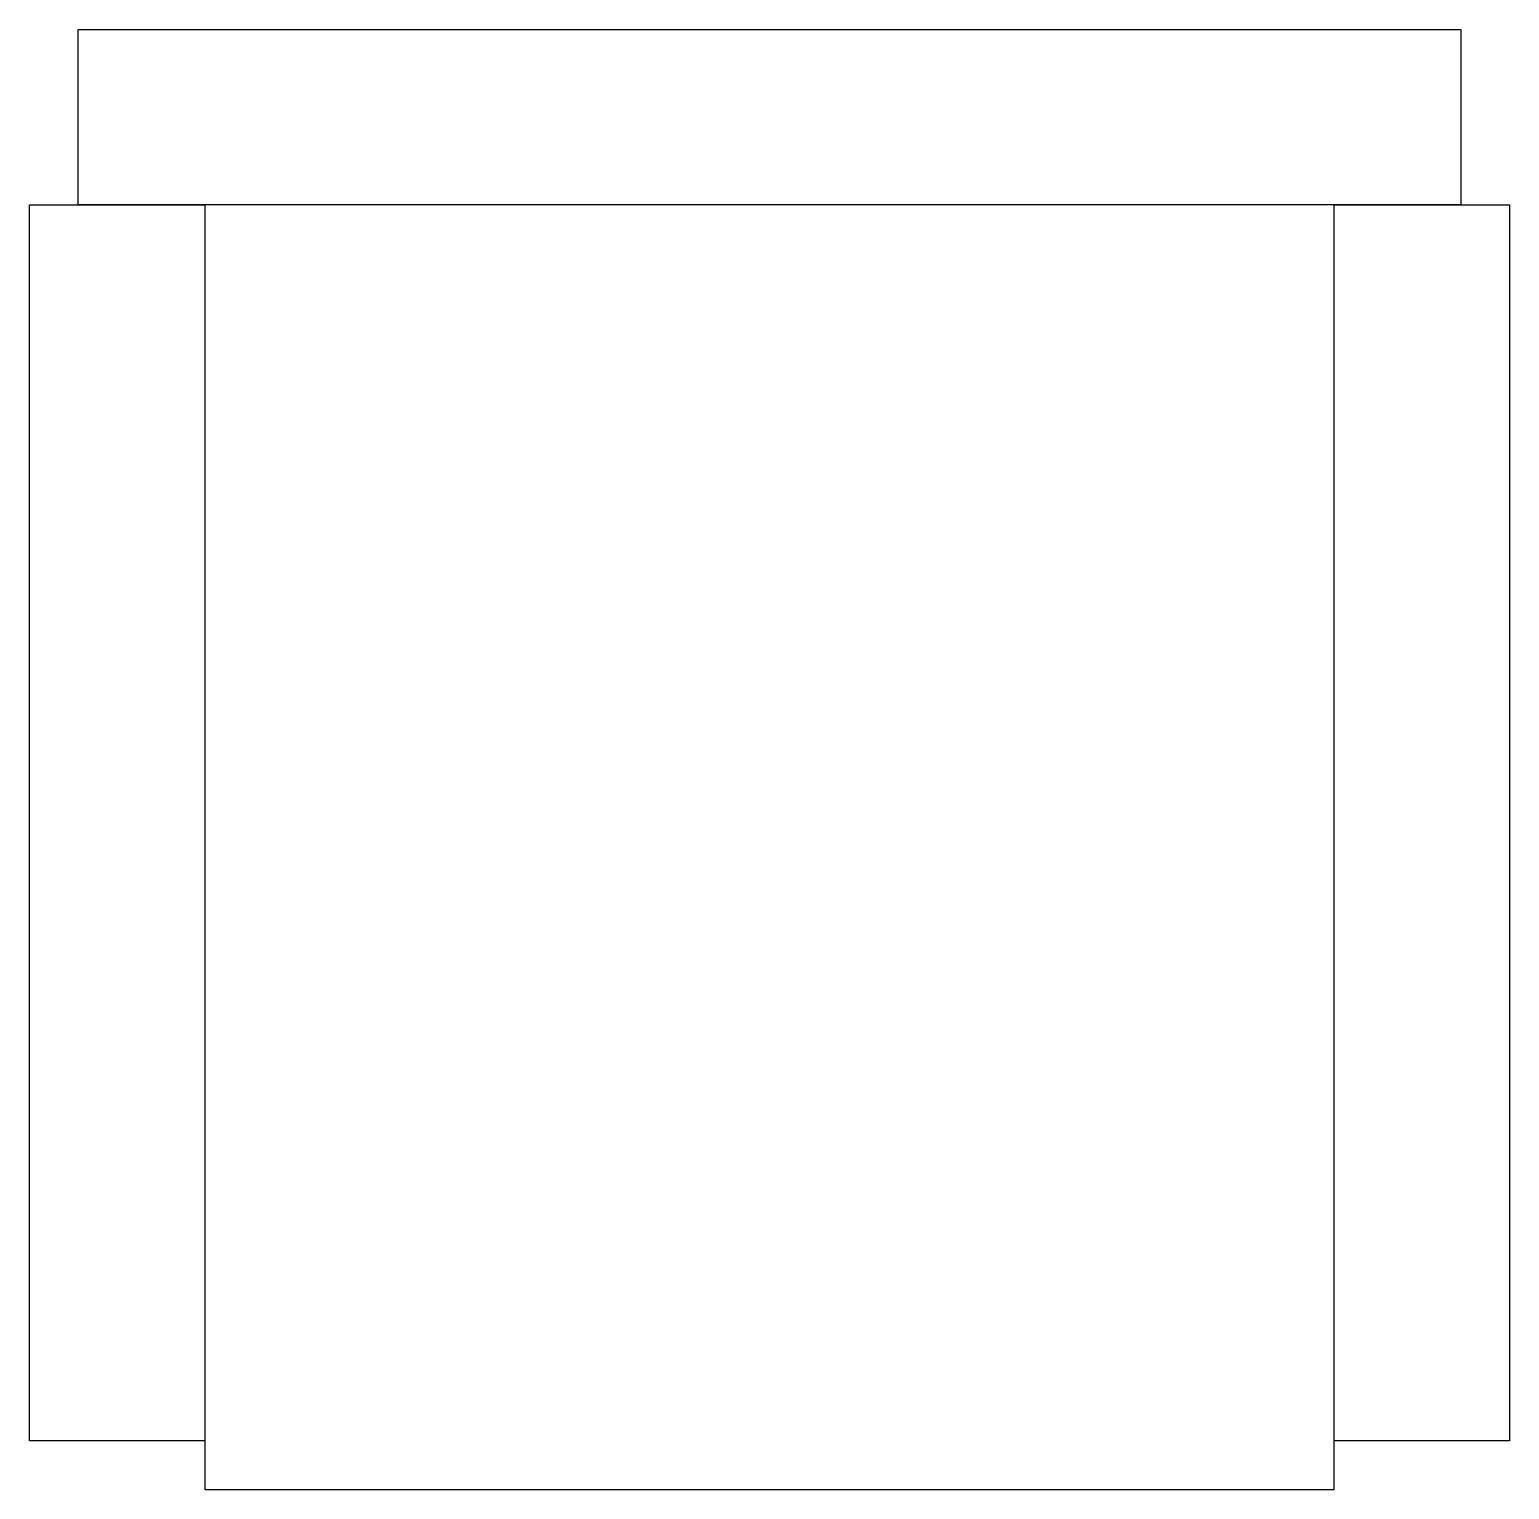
# Model space of a CAD drawing. Extents: x 0 to 0.76, y 0 to 0.75.
import ezdxf

# ---------------------------------------------------------------- set-up
doc = ezdxf.new("R2010")
doc.units = 0
doc.layers.get('0').update_dxf_attribs({"linetype": 'CONTINUOUS'})

msp = doc.modelspace()

# ---------------------------------------------------------------- linework, layer by layer
at = {"color": 0}
for points in [[(0.025, 0.75), (0.735, 0.75), (0.735, 0.66), (0.025, 0.66)], [(0, 0.66), (0.09, 0.66), (0.09, 0.025), (0, 0.025)], [(0.09, 0), (0.67, 0), (0.67, 0.66), (0.09, 0.66)], [(0.67, 0.66), (0.76, 0.66), (0.76, 0.025), (0.67, 0.025)]]:
    msp.add_lwpolyline(points, close=True, dxfattribs=at)

doc.saveas('drawing.dxf')
